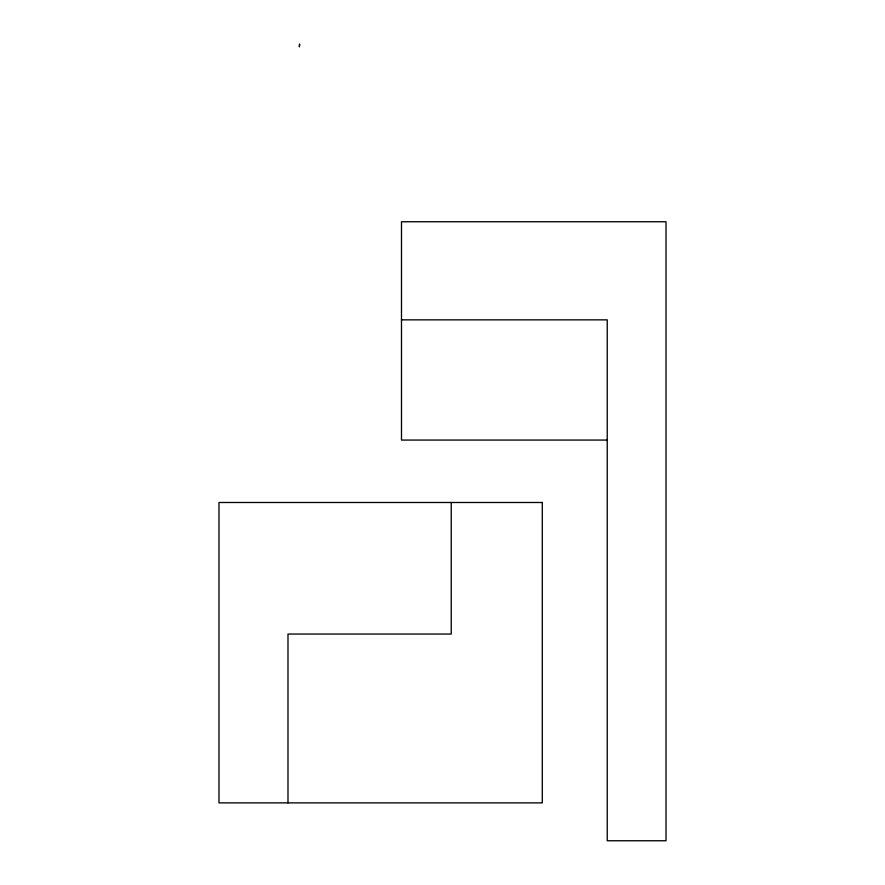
<?xml version="1.0" encoding="UTF-8"?>
<svg xmlns="http://www.w3.org/2000/svg" width="885" height="885" viewBox="0 0 885 885"><rect width="100%" height="100%" fill="white"/><g stroke="black" fill="none" stroke-linecap="round" stroke-linejoin="round"><path stroke-width="1.33" d="M401.491 319.85L607.232 319.85L607.232 840.75L666.018 840.75L666.018 221.748L401.491 221.748L401.491 440.066L607.232 440.066M451.239 502.492L451.239 634.047L287.99 634.047L287.99 802.883M299.584 44.25L299.373 46.684L299.584 44.25M542.295 502.492L218.982 502.492L218.982 802.883L542.295 802.883L542.295 502.492"/></g></svg>
